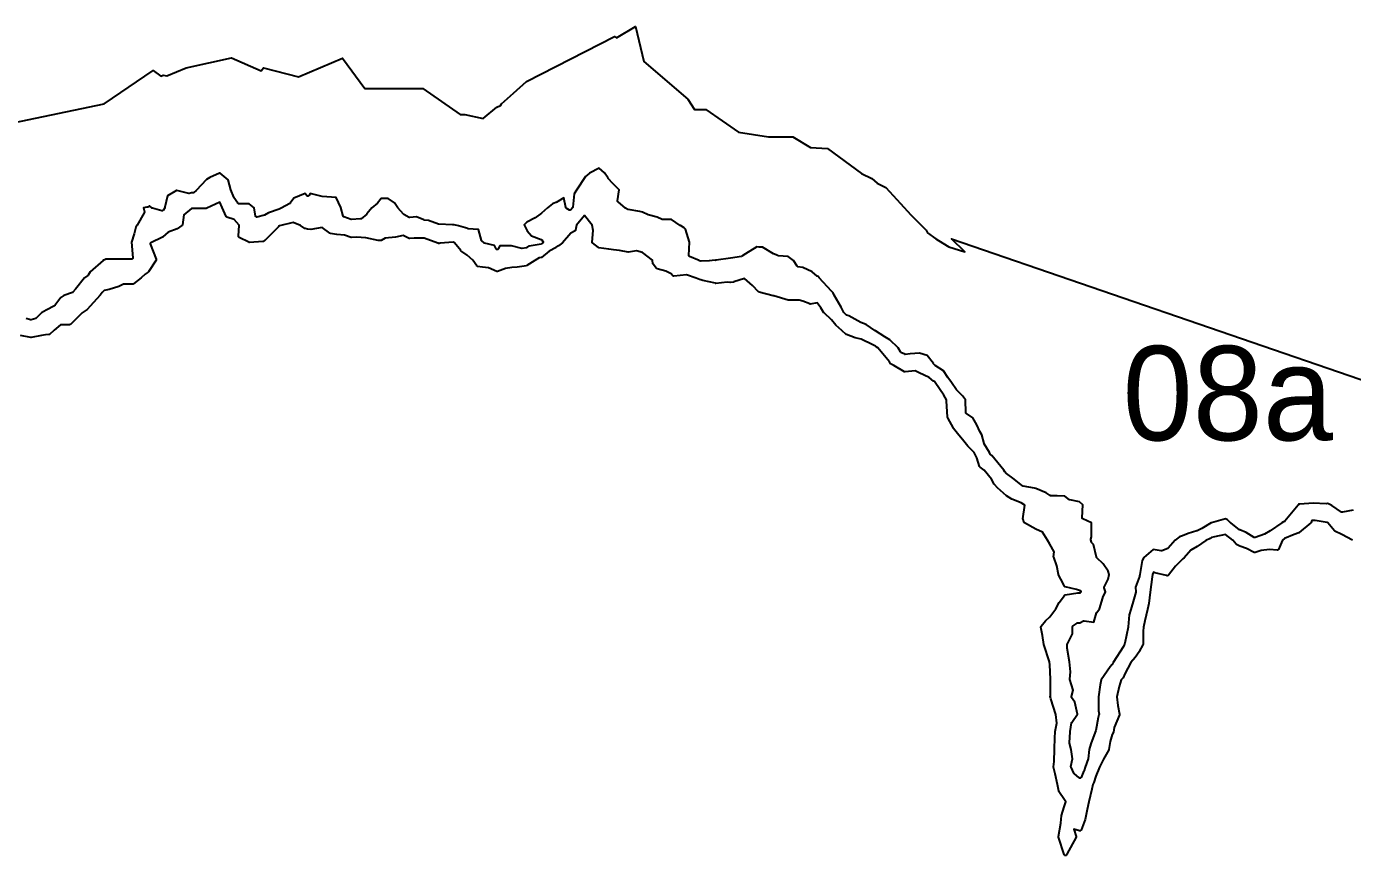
# Model space of a CAD drawing. Header units: millimetres. Extents: x 0 to 500, y 0 to 700.
# Drawn here: x 250 to 334.3, y 416.2 to 468.9 of the extents above; entities that cross this region are included whole.
import ezdxf
from ezdxf.enums import TextEntityAlignment as Align

# ---------------------------------------------------------------- set-up
doc = ezdxf.new("R2010")
doc.units = ezdxf.units.MM
doc.layers.add('CORTE', color=1, linetype='Continuous')
doc.layers.add('GRABADO', color=5, linetype='Continuous')

msp = doc.modelspace()

# ---------------------------------------------------------------- linework, layer by layer
at = {"layer": 'CORTE'}
for points in [[(249.157, 462.813), (254.937, 464.019), (258.06, 466.138), (258.548, 465.765), (258.695, 465.834), (258.929, 465.785), (260.146, 466.301), (263.038, 466.932), (264.929, 466.106), (265.068, 466.307), (267.301, 465.735), (270.087, 466.914), (271.505, 464.986), (275.205, 464.986), (277.564, 463.335), (277.861, 463.343), (279.03, 463.088), (279.895, 463.809), (280.131, 463.895), (280.202, 464.002), (280.964, 464.687), (281.78, 465.421), (287.381, 468.3), (287.501, 468.198), (288.712, 468.924), (289.255, 466.694), (292.037, 464.31), (292.476, 463.652), (293.186, 463.652), (295.276, 462.219), (297.172, 461.905), (298.719, 461.905), (299.834, 461.237), (300.921, 461.164), (303.085, 459.578), (303.74, 459.255), (304.084, 458.976), (304.63, 458.702), (305.571, 457.671), (306.228, 456.951), (307.2, 455.987), (307.276, 455.808), (307.811, 455.437), (308.26, 455.158), (308.644, 454.92), (309.656, 454.606), (308.806, 455.422), (335.447, 446.282)], [(334.305, 436.271), (333.618, 436.642), (333.182, 436.851), (333.178, 436.854), (333.171, 436.858), (333.165, 436.864), (333.161, 436.868), (332.73, 437.385), (332.696, 437.41), (331.929, 437.53), (331.801, 437.536), (331.722, 437.528), (331.682, 437.412), (331.679, 437.407), (331.677, 437.402), (331.671, 437.394), (331.665, 437.387), (331.662, 437.384), (330.92, 436.757), (330.916, 436.754), (330.91, 436.751), (330.905, 436.748), (330.9, 436.746), (330.587, 436.635), (329.984, 436.384), (329.843, 436.28), (329.597, 435.688), (329.594, 435.683), (329.591, 435.677), (329.586, 435.672), (329.58, 435.665), (329.575, 435.66), (329.57, 435.657), (329.564, 435.653), (329.558, 435.65), (329.551, 435.647), (329.543, 435.645), (329.537, 435.644), (329.529, 435.644), (329.524, 435.644), (329.022, 435.69), (328.507, 435.619), (328.114, 435.498), (328.111, 435.497), (328.103, 435.495), (328.094, 435.495), (328.088, 435.495), (328.081, 435.496), (328.075, 435.497), (328.066, 435.5), (328.061, 435.503), (327.558, 435.756), (327.142, 435.896), (327.139, 435.897), (327.136, 435.898), (326.921, 436.011), (326.917, 436.014), (326.911, 436.018), (326.904, 436.025), (326.696, 436.274), (326.223, 436.639), (325.528, 436.49), (325.345, 436.438), (325.253, 436.383), (325.249, 436.381), (324.978, 436.263), (324.43, 435.868), (324.426, 435.866), (324.025, 435.649), (323.593, 435.165), (323.591, 435.163), (323.515, 435.088), (323.045, 434.623), (322.602, 434.057), (322.6, 434.054), (322.588, 434.042), (322.584, 434.038), (322.579, 434.034), (322.572, 434.03), (322.566, 434.027), (322.558, 434.024), (322.553, 434.023), (322.545, 434.021), (322.536, 434.021), (322.529, 434.021), (322.523, 434.022), (322.474, 434.032), (321.739, 434.208), (321.736, 434.209), (321.645, 434.24), (321.606, 434.17), (321.593, 434.092), (321.569, 433.956), (321.449, 432.984), (321.359, 432.258), (321.359, 432.254), (321.264, 431.864), (321.092, 431.156), (321.016, 430.759), (320.986, 430.492), (320.986, 429.656), (320.986, 429.649), (320.985, 429.644), (320.983, 429.637), (320.98, 429.627), (320.749, 429.195), (320.747, 429.191), (320.483, 428.815), (320.48, 428.812), (320.209, 428.504), (319.825, 427.793), (319.72, 427.53), (319.718, 427.526), (319.715, 427.521), (319.711, 427.515), (319.708, 427.511), (319.6, 427.396), (319.472, 426.987), (319.313, 426.319), (319.379, 425.766), (319.492, 425.224), (319.493, 425.219), (319.493, 425.212), (319.493, 425.205), (319.492, 425.198), (319.49, 425.191), (319.488, 425.186), (319.152, 424.378), (319.103, 424.085), (319.102, 424.079), (319.1, 424.074), (319.098, 424.07), (319.025, 423.924), (318.904, 423.487), (318.814, 422.974), (318.813, 422.97), (318.811, 422.963), (318.807, 422.955), (318.467, 422.357), (318.211, 421.846), (317.975, 421.279), (317.857, 420.883), (317.855, 420.878), (317.796, 420.742), (317.728, 420.449), (317.538, 419.638), (317.444, 419.168), (317.316, 418.523), (317.313, 418.517), (317.046, 417.849), (317.044, 417.844), (317.041, 417.84), (317.035, 417.831), (317.026, 417.822), (317.02, 417.817), (317.014, 417.814), (317.008, 417.811), (316.999, 417.807), (316.993, 417.806), (316.987, 417.805), (316.978, 417.805), (316.971, 417.805), (316.962, 417.806), (316.957, 417.807), (316.59, 417.918), (316.73, 417.449), (316.731, 417.443), (316.732, 417.438), (316.732, 417.431), (316.732, 417.423), (316.731, 417.418), (316.729, 417.409), (316.726, 417.4), (316.724, 417.396), (316.146, 416.319), (316.145, 416.316), (316.124, 416.282), (316.123, 416.281), (316.117, 416.271), (316.112, 416.265), (316.107, 416.26), (316.104, 416.257), (316.097, 416.252), (316.089, 416.247), (316.081, 416.244), (316.074, 416.242), (316.069, 416.241), (316.06, 416.239), (316.054, 416.239), (316.049, 416.239), (316.045, 416.239), (316.039, 416.24), (316.032, 416.241), (316.023, 416.243), (316.018, 416.245), (316.012, 416.248), (316.004, 416.253), (315.999, 416.257), (315.994, 416.262), (315.988, 416.269), (315.984, 416.274), (315.981, 416.28), (315.977, 416.287), (315.976, 416.29), (315.975, 416.294), (315.97, 416.308), (315.612, 417.408), (315.609, 417.414), (315.608, 417.423), (315.608, 417.428), (315.608, 417.435), (315.609, 417.442), (315.763, 418.294), (315.774, 418.546), (315.775, 418.55), (315.803, 418.762), (315.803, 418.765), (315.804, 418.771), (315.98, 419.334), (316.083, 419.641), (315.991, 419.768), (315.99, 419.769), (315.633, 420.297), (315.629, 420.302), (315.626, 420.309), (315.623, 420.318), (315.622, 420.325), (315.547, 420.751), (315.405, 421.437), (315.296, 421.86), (315.295, 421.864), (315.295, 421.869), (315.294, 421.877), (315.294, 421.883), (315.326, 422.213), (315.353, 422.991), (315.378, 423.708), (315.378, 423.709), (315.407, 424.107), (315.407, 424.111), (315.505, 424.65), (315.448, 425.197), (315.133, 426.204), (315.096, 426.294), (315.093, 426.3), (315.091, 426.309), (315.09, 426.314), (315.09, 426.321), (315.09, 426.33), (315.099, 426.389), (315.099, 427.433), (315.05, 428.377), (315.037, 428.527), (315.037, 428.538), (315.038, 428.548), (314.685, 429.638), (314.683, 429.644), (314.603, 430.22), (314.498, 430.758), (314.497, 430.765), (314.497, 430.779), (314.5, 430.793), (314.505, 430.804), (314.51, 430.813), (314.514, 430.817), (314.792, 431.151), (314.795, 431.154), (315.069, 431.414), (315.452, 431.922), (315.655, 432.316), (315.657, 432.318), (315.659, 432.321), (315.991, 432.77), (315.994, 432.774), (316.002, 432.782), (316.008, 432.787), (316.011, 432.789), (316.02, 432.794), (316.027, 432.796), (316.032, 432.798), (316.039, 432.8), (316.846, 432.921), (316.849, 432.921), (316.958, 432.93), (317.014, 432.957), (317.057, 433.003), (317.03, 433.05), (316.957, 433.068), (316.953, 433.069), (316.95, 433.071), (316.764, 433.15), (316.035, 433.309), (316.029, 433.311), (316.02, 433.314), (316.014, 433.317), (316.01, 433.32), (316.002, 433.326), (315.997, 433.331), (315.993, 433.335), (315.989, 433.341), (315.986, 433.346), (315.756, 433.797), (315.616, 434.073), (315.614, 434.077), (315.611, 434.085), (315.61, 434.091), (315.506, 434.653), (315.309, 435.191), (315.307, 435.196), (315.304, 435.209), (315.304, 435.22), (315.337, 435.546), (315.06, 436.025), (314.908, 436.289), (314.585, 436.793), (314.167, 436.97), (314.164, 436.971), (313.45, 437.375), (313.444, 437.378), (313.439, 437.383), (313.434, 437.386), (313.429, 437.392), (313.424, 437.399), (313.419, 437.407), (313.417, 437.414), (313.356, 437.607), (313.355, 437.612), (313.353, 437.62), (313.353, 437.629), (313.354, 437.634), (313.466, 438.513), (313.239, 438.655), (312.65, 438.881), (312.645, 438.883), (312.642, 438.885), (312.307, 439.087), (312.301, 439.09), (312.296, 439.094), (311.741, 439.609), (311.739, 439.611), (311.54, 439.825), (311.537, 439.829), (311.533, 439.834), (311.53, 439.838), (311.357, 440.165), (310.894, 440.72), (310.623, 440.928), (310.619, 440.931), (310.613, 440.937), (310.608, 440.943), (310.605, 440.948), (310.601, 440.956), (310.599, 440.961), (310.424, 441.507), (310.25, 441.842), (309.852, 442.243), (309.85, 442.246), (309.509, 442.679), (309.271, 442.948), (309.269, 442.95), (308.935, 443.378), (308.932, 443.382), (308.929, 443.387), (308.577, 444.056), (308.569, 444.068), (308.566, 444.072), (308.562, 444.08), (308.558, 444.091), (308.556, 444.101), (308.495, 445.131), (308.491, 445.199), (308.311, 445.501), (307.767, 446.291), (307.767, 446.292), (307.725, 446.355), (307.672, 446.388), (307.669, 446.391), (307.381, 446.621), (306.756, 446.921), (306.503, 447.042), (305.867, 446.976), (305.862, 446.976), (305.854, 446.976), (305.846, 446.977), (305.839, 446.979), (305.831, 446.982), (305.826, 446.984), (305.14, 447.378), (304.971, 447.461), (304.965, 447.464), (304.958, 447.469), (304.953, 447.473), (304.948, 447.478), (304.942, 447.487), (304.939, 447.492), (304.873, 447.613), (304.135, 448.499), (304.029, 448.564), (303.97, 448.601), (303.798, 448.701), (303.057, 449.056), (302.687, 449.145), (302.683, 449.147), (302.13, 449.349), (302.126, 449.35), (302.118, 449.354), (302.112, 449.358), (302.109, 449.361), (301.826, 449.612), (301.454, 449.942), (301.451, 449.945), (301.448, 449.948), (301.175, 450.275), (300.705, 450.726), (300.702, 450.73), (300.699, 450.734), (300.696, 450.737), (300.501, 451.049), (300.271, 451.368), (299.83, 451.287), (299.825, 451.286), (299.819, 451.286), (299.812, 451.286), (299.803, 451.288), (299.796, 451.289), (299.792, 451.291), (299.353, 451.474), (299.131, 451.532), (298.448, 451.532), (298.444, 451.532), (298.437, 451.533), (298.431, 451.535), (297.519, 451.808), (297.511, 451.809), (297.507, 451.809), (297.463, 451.818), (297.46, 451.818), (296.576, 452.045), (296.572, 452.047), (296.568, 452.049), (296.56, 452.052), (296.556, 452.055), (296.55, 452.059), (296.545, 452.064), (296.149, 452.471), (295.654, 452.907), (294.968, 452.688), (294.963, 452.686), (294.959, 452.686), (294.755, 452.657), (294.749, 452.656), (294.742, 452.656), (294.736, 452.657), (294.542, 452.684), (293.824, 452.602), (293.819, 452.602), (293.81, 452.602), (293.803, 452.604), (292.993, 452.789), (292.876, 452.816), (292.87, 452.817), (292.794, 452.848), (292.583, 452.932), (291.958, 453.134), (291.155, 453.06), (291.15, 453.059), (291.142, 453.06), (291.134, 453.061), (291.128, 453.063), (291.123, 453.064), (291.115, 453.068), (291.108, 453.072), (291.102, 453.077), (291.097, 453.081), (291.094, 453.085), (290.992, 453.206), (290.636, 453.385), (290.093, 453.53), (290.086, 453.532), (290.08, 453.535), (290.074, 453.538), (290.066, 453.544), (290.061, 453.549), (290.057, 453.552), (289.841, 453.812), (289.837, 453.817), (289.834, 453.822), (289.832, 453.827), (289.829, 453.834), (289.827, 453.841), (289.826, 453.847), (289.802, 454.074), (289.154, 454.572), (288.778, 454.662), (288.268, 454.59), (288.263, 454.59), (288.256, 454.59), (288.25, 454.591), (287.711, 454.686), (287.325, 454.742), (287.012, 454.776), (286.395, 454.869), (286.391, 454.87), (286.384, 454.872), (286.375, 454.875), (286.368, 454.879), (286.364, 454.882), (285.984, 455.167), (285.981, 455.17), (285.975, 455.176), (285.969, 455.183), (285.966, 455.189), (285.962, 455.196), (285.96, 455.202), (285.957, 455.21), (285.956, 455.219), (285.956, 455.224), (285.956, 455.229), (286.016, 455.955), (285.958, 456.306), (285.48, 456.92), (284.967, 456.305), (284.91, 455.985), (284.908, 455.98), (284.906, 455.974), (284.903, 455.966), (284.899, 455.959), (284.893, 455.951), (284.889, 455.947), (284.883, 455.942), (284.873, 455.935), (284.603, 455.8), (284.083, 455.177), (284.081, 455.174), (284.075, 455.168), (283.816, 454.99), (283.67, 454.891), (283.668, 454.889), (283.238, 454.643), (282.747, 454.251), (282.742, 454.248), (282.738, 454.245), (282.732, 454.242), (282.723, 454.239), (282.717, 454.238), (282.588, 454.214), (282.326, 454.051), (281.816, 453.733), (281.81, 453.729), (281.802, 453.726), (281.796, 453.724), (281.79, 453.722), (281.195, 453.637), (280.859, 453.606), (280.46, 453.551), (279.949, 453.352), (279.945, 453.351), (279.939, 453.349), (279.93, 453.348), (279.921, 453.348), (279.915, 453.348), (279.908, 453.349), (279.902, 453.351), (279.896, 453.353), (279.362, 453.579), (278.987, 453.633), (278.681, 453.677), (278.676, 453.678), (278.67, 453.68), (278.662, 453.683), (278.657, 453.686), (278.649, 453.691), (278.643, 453.696), (278.639, 453.701), (278.635, 453.705), (278.376, 454.065), (278.024, 454.398), (277.622, 454.677), (277.617, 454.68), (277.61, 454.687), (277.208, 455.17), (277.124, 455.228), (276.296, 455.151), (276.238, 455.142), (276.228, 455.141), (276.222, 455.14), (276.215, 455.14), (276.2, 455.141), (276.19, 455.143), (276.183, 455.146), (276.178, 455.147), (276.172, 455.151), (276.168, 455.153), (276.16, 455.159), (275.279, 455.476), (274.641, 455.476), (274.371, 455.447), (274.367, 455.447), (274.359, 455.447), (274.35, 455.448), (274.346, 455.449), (274.34, 455.451), (274.334, 455.453), (273.939, 455.647), (273.454, 455.541), (273.45, 455.541), (272.799, 455.47), (272.546, 455.335), (272.542, 455.332), (272.534, 455.33), (272.527, 455.328), (272.52, 455.327), (272.514, 455.327), (272.365, 455.327), (272.359, 455.327), (272.352, 455.328), (271.576, 455.497), (270.976, 455.53), (270.662, 455.515), (270.656, 455.515), (270.649, 455.515), (270.643, 455.516), (270.638, 455.518), (270.217, 455.665), (269.727, 455.698), (269.722, 455.698), (269.313, 455.78), (269.308, 455.781), (269.301, 455.784), (269.291, 455.789), (269.286, 455.792), (268.789, 456.159), (268.086, 456.03), (268.081, 456.029), (268.077, 456.029), (268.073, 456.029), (267.873, 456.044), (267.867, 456.045), (267.708, 456.081), (267.703, 456.082), (267.698, 456.084), (267.691, 456.088), (267.686, 456.09), (267.428, 456.271), (266.948, 456.473), (266.085, 456.266), (266.069, 456.259), (266.013, 456.203), (265.155, 455.331), (265.151, 455.327), (265.145, 455.322), (265.14, 455.319), (265.136, 455.317), (265.036, 455.271), (265.033, 455.27), (265.025, 455.267), (265.018, 455.266), (265.015, 455.266), (264.178, 455.206), (264.172, 455.206), (264.165, 455.207), (264.157, 455.209), (264.148, 455.211), (264.143, 455.214), (263.518, 455.523), (263.512, 455.526), (263.504, 455.532), (263.498, 455.538), (263.491, 455.546), (263.487, 455.553), (263.481, 455.565), (263.478, 455.577), (263.477, 455.585), (263.477, 455.592), (263.523, 456.31), (263.207, 456.65), (262.745, 456.803), (262.74, 456.805), (262.731, 456.809), (262.725, 456.814), (262.721, 456.817), (262.715, 456.822), (262.71, 456.829), (262.704, 456.837), (262.702, 456.842), (262.442, 457.418), (262.286, 457.764), (261.455, 457.381), (261.433, 457.371), (261.428, 457.369), (261.423, 457.367), (261.42, 457.367), (261.416, 457.364), (261.411, 457.362), (261.403, 457.359), (261.395, 457.357), (261.388, 457.356), (261.383, 457.356), (260.497, 457.356), (259.994, 456.954), (259.914, 456.326), (259.912, 456.319), (259.91, 456.312), (259.908, 456.306), (259.904, 456.299), (259.9, 456.293), (259.895, 456.287), (259.889, 456.281), (259.884, 456.277), (259.586, 456.066), (259.581, 456.063), (259.575, 456.06), (259.572, 456.058), (259.012, 455.845), (258.663, 455.549), (258.658, 455.545), (258.653, 455.542), (257.894, 455.167), (257.858, 455.117), (258.248, 454.142), (258.251, 454.136), (258.252, 454.127), (258.253, 454.119), (258.253, 454.109), (258.252, 454.098), (258.248, 454.086), (258.244, 454.078), (258.242, 454.074), (257.754, 453.342), (257.75, 453.336), (257.743, 453.329), (257.739, 453.326), (257.735, 453.322), (257.534, 453.19), (257.289, 452.948), (257.286, 452.945), (256.812, 452.565), (256.805, 452.56), (256.794, 452.555), (256.786, 452.552), (256.78, 452.551), (256.772, 452.549), (256.766, 452.549), (256.171, 452.549), (255.868, 452.404), (255.863, 452.402), (255.257, 452.208), (255.253, 452.207), (254.947, 452.15), (254.813, 452.026), (254.674, 451.845), (254.672, 451.842), (254.041, 451.144), (253.86, 450.943), (253.854, 450.937), (253.849, 450.933), (253.534, 450.721), (253.112, 450.307), (252.794, 449.994), (252.791, 449.991), (252.783, 449.986), (252.778, 449.982), (252.772, 449.979), (252.763, 449.976), (252.755, 449.974), (252.748, 449.974), (252.743, 449.973), (252.162, 449.973), (251.767, 449.618), (251.767, 449.617), (251.464, 449.358), (251.459, 449.354), (251.452, 449.35), (251.446, 449.347), (251.439, 449.345), (251.433, 449.343), (251.428, 449.342), (251.216, 449.319), (250.958, 449.281), (250.291, 449.163), (250.286, 449.163), (250.28, 449.163), (250.275, 449.163), (250.27, 449.163), (249.611, 449.28)]]:
    msp.add_lwpolyline(points, dxfattribs=at)
at = {"layer": 'GRABADO'}
msp.add_lwpolyline([(334.34, 438.18), (333.663, 438.058), (333.658, 438.057), (333.652, 438.057), (333.646, 438.057), (333.638, 438.058), (333.63, 438.06), (333.624, 438.062), (333.618, 438.065), (333.613, 438.068), (332.98, 438.486), (332.779, 438.581), (332.716, 438.603), (332.629, 438.596), (332.625, 438.596), (331.801, 438.626), (330.949, 438.564), (330.944, 438.564), (330.937, 438.565), (330.93, 438.566), (330.924, 438.568), (330.915, 438.571), (330.91, 438.574), (330.887, 438.587), (330.882, 438.583), (330.866, 438.528), (330.864, 438.522), (330.862, 438.517), (330.858, 438.51), (330.854, 438.505), (330.003, 437.484), (329.999, 437.479), (329.994, 437.475), (329.987, 437.471), (329.982, 437.468), (329.926, 437.44), (329.812, 437.376), (329.061, 436.867), (329.059, 436.865), (328.718, 436.67), (328.714, 436.668), (328.709, 436.665), (328.118, 436.447), (328.113, 436.446), (328.105, 436.444), (328.097, 436.443), (328.092, 436.443), (328.085, 436.444), (328.075, 436.446), (328.069, 436.448), (328.063, 436.45), (328.057, 436.453), (327.549, 436.759), (327.139, 436.928), (327.133, 436.931), (327.126, 436.935), (327.123, 436.937), (326.558, 437.382), (326.555, 437.384), (326.357, 437.572), (326.232, 437.645), (326.071, 437.598), (325.346, 437.388), (325.326, 437.376), (324.724, 437.015), (324.72, 437.013), (324.417, 436.881), (324.414, 436.879), (323.852, 436.695), (323.488, 436.558), (323.304, 436.495), (323.028, 436.274), (322.591, 435.778), (322.589, 435.775), (322.582, 435.768), (322.572, 435.763), (322.566, 435.759), (322.173, 435.61), (322.167, 435.609), (322.16, 435.607), (322.152, 435.606), (322.145, 435.606), (322.139, 435.607), (321.632, 435.691), (321.031, 435.169), (320.928, 434.983), (320.775, 434.092), (320.757, 433.99), (320.756, 433.985), (320.754, 433.98), (320.507, 433.288), (320.538, 433), (320.539, 432.993), (320.538, 432.984), (320.537, 432.978), (320.536, 432.973), (320.394, 432.538), (320.206, 431.862), (320.114, 431.529), (320.037, 430.762), (320.037, 430.758), (319.831, 429.729), (319.83, 429.726), (319.812, 429.661), (319.811, 429.654), (319.806, 429.645), (319.803, 429.64), (319.789, 429.619), (319.738, 429.52), (319.736, 429.517), (319.081, 428.512), (319.024, 428.369), (319.021, 428.363), (319.016, 428.356), (319.014, 428.353), (319.011, 428.349), (318.889, 428.219), (318.334, 427.405), (318.261, 427.083), (318.155, 426.318), (318.155, 425.429), (318.189, 425.221), (318.19, 425.21), (318.189, 425.202), (318.188, 425.195), (318.186, 425.188), (318.127, 425.013), (317.979, 424.191), (317.978, 424.189), (317.952, 424.081), (317.95, 424.076), (317.662, 423.341), (317.566, 422.974), (317.489, 422.388), (317.488, 422.384), (317.487, 422.38), (317.299, 421.854), (317.233, 421.632), (317.231, 421.628), (317.046, 421.2), (317.044, 421.196), (317.04, 421.189), (317.036, 421.184), (317.032, 421.179), (317.025, 421.173), (317.019, 421.169), (317.014, 421.166), (317.005, 421.162), (316.997, 421.159), (316.991, 421.158), (316.987, 421.157), (316.978, 421.156), (316.97, 421.157), (316.962, 421.158), (316.954, 421.161), (316.949, 421.162), (316.943, 421.165), (316.936, 421.169), (316.932, 421.173), (316.611, 421.439), (316.606, 421.444), (316.601, 421.45), (316.596, 421.456), (316.593, 421.462), (316.41, 421.845), (316.407, 421.852), (316.404, 421.865), (316.404, 421.875), (316.404, 421.881), (316.404, 421.888), (316.491, 422.372), (316.416, 422.975), (316.315, 423.378), (316.313, 423.387), (316.313, 423.395), (316.356, 424.105), (316.356, 424.108), (316.44, 424.671), (316.441, 424.676), (316.443, 424.682), (316.446, 424.692), (316.451, 424.699), (316.818, 425.227), (316.644, 425.978), (316.448, 426.283), (316.444, 426.289), (316.439, 426.303), (316.437, 426.314), (316.436, 426.321), (316.436, 426.326), (316.437, 426.333), (316.438, 426.34), (316.543, 426.75), (316.337, 427.417), (316.336, 427.423), (316.335, 427.43), (316.335, 427.439), (316.38, 427.918), (316.306, 428.536), (316.165, 429.424), (316.165, 429.43), (316.165, 429.661), (316.165, 429.665), (316.166, 429.673), (316.168, 429.68), (316.17, 429.687), (316.173, 429.693), (316.51, 430.318), (316.51, 430.775), (316.512, 430.785), (316.514, 430.792), (316.515, 430.798), (316.518, 430.805), (316.521, 430.809), (316.525, 430.815), (316.532, 430.824), (316.539, 430.829), (316.79, 431.01), (316.798, 431.014), (316.804, 431.017), (316.81, 431.019), (316.819, 431.021), (316.824, 431.021), (316.958, 431.032), (317.208, 431.152), (317.213, 431.155), (317.221, 431.157), (317.229, 431.159), (317.237, 431.159), (317.242, 431.159), (317.248, 431.159), (317.851, 431.069), (318.032, 431.666), (318.034, 431.672), (318.038, 431.68), (318.042, 431.686), (318.21, 431.916), (318.431, 432.623), (318.433, 432.627), (318.595, 432.999), (318.523, 433.256), (318.522, 433.261), (318.521, 433.27), (318.521, 433.277), (318.521, 433.284), (318.523, 433.291), (318.525, 433.3), (318.76, 433.806), (318.837, 434.101), (318.763, 434.303), (318.452, 434.783), (318.044, 435.163), (318.042, 435.166), (318.037, 435.171), (318.031, 435.181), (318.028, 435.187), (318.027, 435.19), (318.025, 435.196), (317.835, 435.993), (317.719, 436.132), (317.715, 436.137), (317.713, 436.142), (317.709, 436.149), (317.707, 436.156), (317.664, 436.31), (317.662, 436.318), (317.661, 436.328), (317.662, 436.339), (317.664, 436.346), (317.704, 436.489), (317.704, 437.391), (317.159, 437.628), (317.155, 437.63), (317.148, 437.634), (317.141, 437.64), (317.136, 437.645), (317.132, 437.65), (317.128, 437.656), (317.124, 437.663), (317.121, 437.67), (317.118, 437.677), (317.117, 437.684), (317.116, 437.691), (317.116, 437.698), (317.159, 438.519), (316.943, 438.707), (316.335, 438.84), (316.328, 438.842), (316.321, 438.845), (316.314, 438.848), (316.309, 438.852), (316.024, 439.066), (315.527, 439.103), (315.124, 439.103), (315.119, 439.103), (315.111, 439.104), (315.105, 439.106), (315.097, 439.108), (315.089, 439.112), (315.085, 439.115), (314.827, 439.28), (314.172, 439.558), (314.079, 439.59), (313.361, 439.713), (313.356, 439.714), (313.349, 439.716), (313.34, 439.72), (313.332, 439.726), (313.226, 439.811), (312.712, 440.222), (312.302, 440.507), (312.298, 440.51), (312.293, 440.514), (312.198, 440.616), (312.195, 440.62), (312.192, 440.625), (312.189, 440.629), (312.134, 440.733), (311.368, 441.653), (311.281, 441.719), (311.277, 441.723), (311.272, 441.728), (311.268, 441.733), (311.262, 441.741), (311.259, 441.749), (311.258, 441.751), (311.225, 441.855), (310.886, 442.412), (310.883, 442.417), (310.879, 442.426), (310.878, 442.431), (310.743, 442.969), (310.616, 443.187), (310.614, 443.191), (310.426, 443.605), (310.175, 444.056), (309.757, 444.322), (309.751, 444.326), (309.745, 444.332), (309.741, 444.335), (309.736, 444.342), (309.731, 444.349), (309.728, 444.356), (309.726, 444.361), (309.724, 444.366), (309.722, 444.376), (309.722, 444.382), (309.695, 445.196), (309.51, 445.448), (309.137, 445.835), (309.134, 445.839), (308.809, 446.29), (308.579, 446.628), (308.578, 446.628), (308.304, 447.049), (307.77, 447.382), (307.765, 447.385), (307.761, 447.389), (307.758, 447.391), (307.658, 447.496), (307.655, 447.5), (307.272, 448.016), (306.78, 448.169), (306.173, 448.115), (305.866, 448.088), (305.862, 448.088), (305.855, 448.088), (305.848, 448.089), (305.841, 448.091), (305.836, 448.093), (305.831, 448.094), (305.594, 448.21), (305.588, 448.214), (305.583, 448.218), (305.577, 448.222), (305.571, 448.228), (305.566, 448.236), (305.563, 448.24), (305.417, 448.51), (304.889, 449.012), (304.568, 449.211), (303.97, 449.583), (303.934, 449.603), (303.932, 449.605), (303.375, 449.994), (303.054, 450.114), (303.049, 450.116), (302.273, 450.534), (302.129, 450.587), (302.126, 450.588), (302.118, 450.591), (302.111, 450.596), (302.108, 450.599), (302.045, 450.655), (302.042, 450.658), (302.041, 450.66), (301.98, 450.733), (301.976, 450.738), (301.972, 450.744), (301.796, 451.097), (301.345, 451.854), (301.343, 451.859), (301.287, 451.993), (301.176, 452.103), (300.401, 452.952), (300.33, 453.029), (300.267, 453.061), (300.262, 453.064), (300.258, 453.067), (299.943, 453.323), (299.355, 453.614), (299.046, 453.657), (299.04, 453.658), (299.033, 453.661), (299.026, 453.663), (299.02, 453.667), (299.015, 453.67), (299.008, 453.675), (299.001, 453.683), (298.996, 453.689), (298.769, 454.063), (298.424, 454.316), (297.783, 454.359), (297.777, 454.36), (297.769, 454.361), (297.763, 454.363), (297.491, 454.48), (297.487, 454.482), (296.782, 454.905), (296.597, 454.905), (296.591, 454.906), (296.586, 454.906), (296.435, 454.932), (295.712, 454.473), (295.48, 454.325), (295.474, 454.322), (295.468, 454.32), (295.461, 454.317), (295.456, 454.316), (294.757, 454.207), (293.85, 454.065), (293.846, 454.065), (293.821, 454.063), (293.817, 454.063), (293.81, 454.064), (293.801, 454.065), (293.796, 454.067), (293.782, 454.072), (293.403, 454.04), (293.402, 454.039), (292.895, 454.014), (292.889, 454.014), (292.882, 454.015), (292.876, 454.016), (292.773, 454.042), (292.768, 454.043), (292.764, 454.045), (292.152, 454.307), (292.146, 454.31), (292.141, 454.313), (292.136, 454.317), (292.13, 454.322), (292.124, 454.328), (292.12, 454.335), (292.116, 454.342), (292.113, 454.349), (292.111, 454.356), (292.109, 454.363), (292.109, 454.368), (292.108, 454.374), (292.144, 455.217), (291.901, 456.05), (291.803, 456.133), (291.569, 456.273), (291.567, 456.275), (291.017, 456.652), (290.437, 456.652), (290.433, 456.652), (290.425, 456.653), (290.419, 456.654), (290.412, 456.656), (290.406, 456.659), (290.088, 456.812), (289.526, 456.947), (289.519, 456.949), (289.513, 456.951), (289.163, 457.132), (288.996, 457.16), (288.247, 457.289), (288.239, 457.291), (288.232, 457.294), (288.226, 457.297), (288.22, 457.3), (288.092, 457.388), (288.09, 457.389), (287.607, 457.775), (287.603, 457.779), (287.597, 457.785), (287.593, 457.79), (287.59, 457.796), (287.586, 457.803), (287.584, 457.808), (287.581, 457.816), (287.58, 457.826), (287.58, 457.828), (287.579, 457.836), (287.58, 457.843), (287.676, 458.535), (287.283, 458.94), (287.281, 458.941), (286.983, 459.274), (286.98, 459.278), (286.75, 459.622), (286.398, 459.924), (285.787, 459.61), (285.644, 459.482), (285.539, 459.387), (284.961, 458.52), (284.826, 458.299), (284.732, 457.44), (284.732, 457.435), (284.729, 457.426), (284.727, 457.42), (284.725, 457.414), (284.719, 457.405), (284.613, 457.278), (284.61, 457.274), (284.603, 457.268), (284.598, 457.264), (284.591, 457.26), (284.584, 457.257), (284.577, 457.254), (284.571, 457.253), (284.564, 457.251), (284.557, 457.251), (284.551, 457.251), (284.542, 457.252), (284.535, 457.254), (284.528, 457.256), (284.523, 457.259), (284.518, 457.261), (284.318, 457.386), (284.313, 457.39), (284.307, 457.395), (284.303, 457.399), (284.297, 457.407), (284.294, 457.412), (284.29, 457.419), (284.287, 457.428), (284.286, 457.432), (284.161, 458.031), (283.666, 457.734), (283.663, 457.732), (283.658, 457.73), (283.442, 457.653), (283.13, 457.392), (282.75, 457.06), (282.747, 457.058), (282.336, 456.766), (282.332, 456.764), (281.819, 456.482), (281.629, 456.32), (281.839, 455.93), (282.096, 455.62), (282.729, 455.397), (282.734, 455.395), (282.739, 455.393), (282.748, 455.387), (282.758, 455.378), (282.764, 455.371), (282.832, 455.265), (282.834, 455.261), (282.837, 455.254), (282.84, 455.245), (282.842, 455.238), (282.842, 455.235), (282.843, 455.226), (282.842, 455.214), (282.841, 455.211), (282.84, 455.204), (282.836, 455.195), (282.833, 455.189), (282.83, 455.183), (282.825, 455.178), (282.821, 455.173), (282.816, 455.168), (282.747, 455.113), (282.742, 455.11), (282.733, 455.105), (282.723, 455.101), (282.717, 455.1), (281.963, 454.963), (281.816, 454.871), (281.81, 454.867), (281.802, 454.864), (281.796, 454.862), (281.789, 454.861), (281.509, 454.821), (281.503, 454.82), (281.497, 454.82), (281.489, 454.821), (281.484, 454.822), (280.84, 454.994), (280.1, 454.994), (279.989, 454.785), (279.987, 454.781), (279.982, 454.775), (279.976, 454.767), (279.971, 454.763), (279.965, 454.759), (279.957, 454.755), (279.951, 454.752), (279.946, 454.75), (279.939, 454.748), (279.93, 454.747), (279.923, 454.747), (279.916, 454.747), (279.907, 454.749), (279.9, 454.751), (279.894, 454.753), (279.887, 454.756), (279.88, 454.761), (279.874, 454.765), (279.869, 454.771), (279.864, 454.776), (279.86, 454.782), (279.857, 454.787), (279.748, 455.012), (279.119, 455.153), (279.114, 455.155), (279.106, 455.158), (279.1, 455.161), (279.094, 455.165), (279.089, 455.169), (278.948, 455.296), (278.943, 455.3), (278.937, 455.307), (278.934, 455.312), (278.929, 455.32), (278.927, 455.325), (278.926, 455.329), (278.734, 456.021), (278.062, 456.074), (278.056, 456.075), (278.05, 456.077), (277.463, 456.265), (277.196, 456.323), (277.156, 456.316), (277.15, 456.315), (277.145, 456.315), (277.139, 456.315), (277.091, 456.321), (276.213, 456.357), (276.208, 456.357), (276.201, 456.358), (276.194, 456.36), (275.554, 456.599), (275.282, 456.627), (275.276, 456.628), (275.269, 456.63), (275.263, 456.632), (274.798, 456.839), (274.372, 456.788), (274.367, 456.788), (274.361, 456.788), (274.352, 456.789), (274.344, 456.791), (274.337, 456.793), (274.332, 456.796), (273.992, 456.979), (273.988, 456.982), (273.981, 456.987), (273.976, 456.991), (273.974, 456.994), (273.61, 457.401), (273.608, 457.404), (273.386, 457.715), (272.999, 457.986), (272.548, 457.986), (272.316, 457.707), (272.313, 457.704), (272.309, 457.7), (271.961, 457.396), (271.643, 457.014), (271.641, 457.013), (271.638, 457.009), (271.276, 456.711), (271.271, 456.706), (271.258, 456.699), (271.251, 456.696), (271.246, 456.695), (271.238, 456.693), (271.232, 456.693), (270.662, 456.667), (270.658, 456.667), (270.651, 456.667), (270.642, 456.669), (270.638, 456.67), (270.17, 456.821), (270.165, 456.823), (270.159, 456.826), (270.152, 456.83), (270.147, 456.834), (270.143, 456.838), (270.137, 456.845), (270.132, 456.852), (270.127, 456.86), (270.124, 456.869), (269.976, 457.423), (269.684, 458.049), (269.385, 458.075), (268.799, 458.125), (268.792, 458.126), (268.043, 458.319), (267.941, 458.172), (267.938, 458.168), (267.935, 458.165), (267.928, 458.158), (267.921, 458.154), (267.916, 458.151), (267.91, 458.148), (267.902, 458.145), (267.895, 458.143), (267.889, 458.142), (267.881, 458.142), (267.874, 458.142), (267.868, 458.143), (267.861, 458.145), (267.852, 458.148), (267.846, 458.151), (267.84, 458.154), (267.835, 458.158), (267.828, 458.163), (267.824, 458.168), (267.821, 458.172), (267.724, 458.312), (267.003, 458.006), (266.772, 457.697), (266.769, 457.692), (266.763, 457.686), (266.757, 457.681), (266.75, 457.677), (266.193, 457.382), (266.192, 457.382), (266.058, 457.317), (266.054, 457.315), (265.386, 457.077), (265.136, 456.94), (265.132, 456.938), (265.127, 456.936), (265.121, 456.934), (264.653, 456.817), (264.648, 456.816), (264.641, 456.816), (264.633, 456.816), (264.626, 456.816), (264.619, 456.818), (264.612, 456.82), (264.605, 456.822), (264.598, 456.826), (264.593, 456.83), (264.586, 456.835), (264.581, 456.841), (264.577, 456.845), (264.573, 456.85), (264.568, 456.859), (264.564, 456.871), (264.563, 456.878), (264.48, 457.408), (264.15, 457.661), (263.487, 457.661), (263.481, 457.661), (263.473, 457.663), (263.467, 457.664), (263.461, 457.666), (263.452, 457.67), (263.446, 457.674), (263.44, 457.678), (263.434, 457.684), (263.43, 457.688), (263.427, 457.693), (263.185, 458.063), (263.183, 458.066), (263.181, 458.07), (262.987, 458.536), (262.986, 458.541), (262.814, 459.188), (262.318, 459.608), (262.315, 459.609), (262.276, 459.601), (261.655, 459.338), (261.444, 459.203), (260.776, 458.508), (260.634, 458.369), (260.629, 458.365), (260.623, 458.361), (260.614, 458.356), (260.604, 458.353), (260.596, 458.351), (260.59, 458.35), (260.585, 458.35), (260.479, 458.35), (260.343, 458.316), (260.338, 458.315), (260.331, 458.314), (260.324, 458.314), (260.317, 458.315), (260.311, 458.316), (259.632, 458.488), (259.553, 458.504), (259.532, 458.494), (258.966, 458.173), (258.798, 457.433), (258.796, 457.426), (258.792, 457.415), (258.789, 457.41), (258.68, 457.241), (258.676, 457.236), (258.672, 457.231), (258.666, 457.226), (258.66, 457.221), (258.655, 457.218), (258.647, 457.214), (258.64, 457.211), (258.635, 457.21), (258.626, 457.208), (258.619, 457.208), (258.613, 457.208), (258.604, 457.209), (258.599, 457.21), (258.007, 457.377), (258.001, 457.379), (257.994, 457.382), (257.989, 457.385), (257.983, 457.389), (257.823, 457.518), (257.731, 457.456), (257.728, 457.454), (257.722, 457.451), (257.714, 457.448), (257.708, 457.447), (257.656, 457.436), (257.442, 457.391), (257.495, 457.14), (257.496, 457.134), (257.496, 457.125), (257.496, 457.116), (257.495, 457.109), (257.493, 457.103), (257.49, 457.096), (257.488, 457.091), (257.035, 456.299), (256.951, 456.166), (256.837, 455.753), (256.672, 455.218), (256.76, 454.218), (256.761, 454.21), (256.76, 454.2), (256.759, 454.195), (256.757, 454.188), (256.755, 454.18), (256.75, 454.172), (256.747, 454.167), (256.744, 454.163), (256.74, 454.158), (256.734, 454.152), (256.726, 454.147), (256.72, 454.143), (256.714, 454.14), (256.707, 454.138), (256.699, 454.136), (256.692, 454.135), (256.687, 454.135), (255.013, 454.135), (254.95, 454.094), (254.947, 454.093), (254.941, 454.09), (254.933, 454.087), (254.924, 454.085), (254.917, 454.084), (254.912, 454.084), (254.906, 454.084), (254.9, 454.085), (254.893, 454.087), (254.869, 454.062), (254.867, 454.06), (254.044, 453.331), (253.916, 453.121), (253.913, 453.117), (253.909, 453.112), (253.903, 453.105), (253.898, 453.102), (253.687, 452.948), (253.117, 452.222), (252.95, 452.034), (252.948, 452.032), (252.942, 452.026), (252.934, 452.022), (252.929, 452.019), (252.923, 452.016), (252.37, 451.823), (252.185, 451.712), (251.808, 451.196), (251.804, 451.19), (251.795, 451.181), (251.787, 451.176), (251.783, 451.174), (251.244, 450.897), (250.962, 450.72), (250.611, 450.389), (250.607, 450.385), (250.6, 450.381), (250.594, 450.377), (250.588, 450.374), (250.583, 450.372), (250.3, 450.288), (250.295, 450.286), (250.287, 450.285), (250.28, 450.285), (250.273, 450.285), (250.266, 450.286), (250.261, 450.287), (249.984, 450.371)], dxfattribs=at)

# ---------------------------------------------------------------- texts
msp.add_text('08a', height=6, dxfattribs=at).set_placement((326.377, 445.624), align=Align.MIDDLE_CENTER)

doc.saveas('drawing.dxf')
